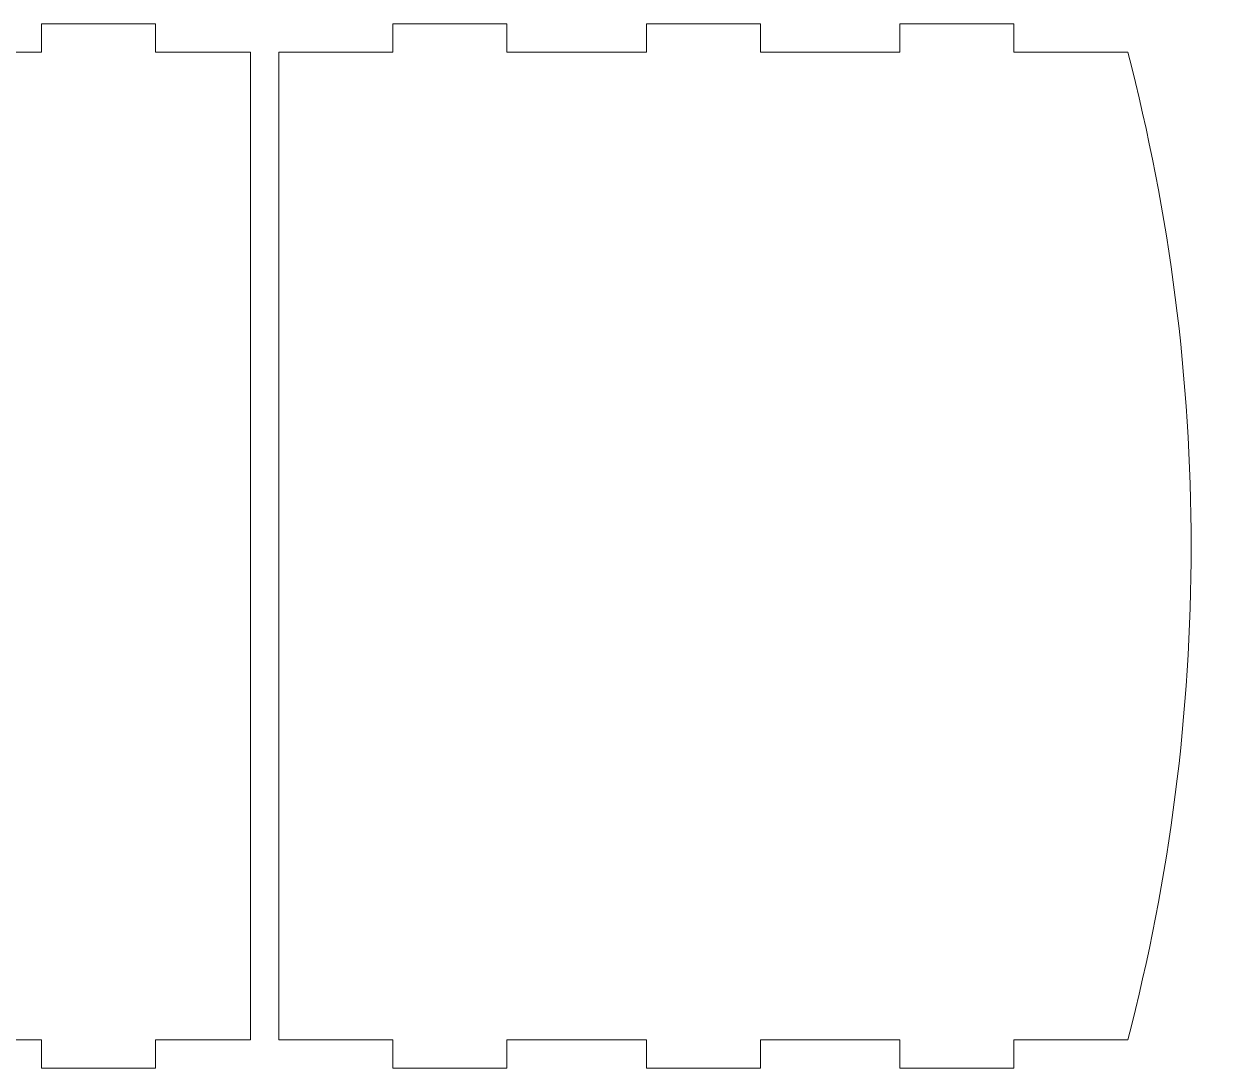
# Model space of a CAD drawing. Header units: millimetres. Extents: x 320 to 646, y 230 to 535.
# Drawn here: x 520.5 to 645.7, y 425.2 to 535.2 of the extents above; entities that cross this region are included whole.
import ezdxf

# ---------------------------------------------------------------- set-up
doc = ezdxf.new("R2010")
doc.units = ezdxf.units.MM
doc.header["$MEASUREMENT"] = 0
doc.layers.add('Camada 1', color=7, linetype='Continuous')

msp = doc.modelspace()

# ---------------------------------------------------------------- linework, layer by layer
at = {"layer": 'Camada 1', "color": 250, "lineweight": 20}
for points, knots in [([(511.4264, 532.2487), (511.4264, 532.2487), (511.4264, 428.2488), (511.4264, 428.2488), (511.4264, 428.2488), (511.4264, 428.2488), (522.4094, 428.2488), (522.4094, 428.2488), (522.4094, 428.2488), (522.4094, 428.2488), (522.4094, 425.2488), (522.4094, 425.2488), (522.4094, 425.2488), (522.4094, 425.2488), (534.4094, 425.2488), (534.4094, 425.2488), (534.4094, 425.2488), (534.4094, 425.2488), (534.4094, 428.2488), (534.4094, 428.2488), (534.4094, 428.2488), (534.4094, 428.2488), (544.4094, 428.2488), (544.4094, 428.2488), (544.4094, 428.2488), (544.4094, 428.2488), (544.4094, 532.2487), (544.4094, 532.2487), (544.4094, 532.2487), (544.4094, 532.2487), (534.4094, 532.2487), (534.4094, 532.2487), (534.4094, 532.2487), (534.4094, 532.2487), (534.4094, 535.2487), (534.4094, 535.2487), (534.4094, 535.2487), (534.4094, 535.2487), (522.4094, 535.2487), (522.4094, 535.2487), (522.4094, 535.2487), (522.4094, 535.2487), (522.4094, 532.2487), (522.4094, 532.2487), (522.4094, 532.2487), (522.4094, 532.2487), (511.4264, 532.2487), (511.4264, 532.2487)], [0, 0, 0, 0, 0.07692308, 0.07692308, 0.07692308, 0.07692308, 0.15384615, 0.15384615, 0.15384615, 0.15384615, 0.23076923, 0.23076923, 0.23076923, 0.23076923, 0.30769231, 0.30769231, 0.30769231, 0.30769231, 0.38461538, 0.38461538, 0.38461538, 0.38461538, 0.46153846, 0.46153846, 0.46153846, 0.46153846, 0.53846154, 0.53846154, 0.53846154, 0.53846154, 0.61538462, 0.61538462, 0.61538462, 0.61538462, 0.69230769, 0.69230769, 0.69230769, 0.69230769, 0.76923077, 0.76923077, 0.76923077, 0.76923077, 0.84615385, 0.84615385, 0.84615385, 0.84615385, 1, 1, 1, 1]), ([(571.4095, 428.2487), (571.4095, 428.2487), (586.1099, 428.2487), (586.1099, 428.2487), (586.1099, 428.2487), (586.1099, 428.2487), (586.1098, 425.2487), (586.1098, 425.2487), (586.1098, 425.2487), (586.1098, 425.2487), (598.1099, 425.2488), (598.1099, 425.2488), (598.1099, 425.2488), (598.1099, 425.2488), (598.1099, 428.2487), (598.1099, 428.2487), (598.1099, 428.2487), (598.1099, 428.2487), (612.8103, 428.2487), (612.8103, 428.2487), (612.8103, 428.2487), (612.8103, 428.2487), (612.8102, 425.2487), (612.8102, 425.2487), (612.8102, 425.2487), (612.8102, 425.2487), (624.8102, 425.2487), (624.8102, 425.2487), (624.8102, 425.2487), (624.8102, 425.2487), (624.8103, 428.2488), (624.8103, 428.2488), (624.8103, 428.2488), (624.8103, 428.2488), (636.8103, 428.2487), (636.8103, 428.2487), (636.8103, 428.2487), (645.7008, 462.3454), (645.7008, 498.1521), (636.8102, 532.2487), (636.8102, 532.2487), (636.8102, 532.2487), (624.8102, 532.2487), (624.8102, 532.2487), (624.8102, 532.2487), (624.8102, 532.2487), (624.8102, 535.2487), (624.8102, 535.2487), (624.8102, 535.2487), (624.8102, 535.2487), (612.8102, 535.2487), (612.8102, 535.2487), (612.8102, 535.2487), (612.8102, 535.2487), (612.8102, 532.2487), (612.8102, 532.2487), (612.8102, 532.2487), (612.8102, 532.2487), (598.1098, 532.2487), (598.1098, 532.2487), (598.1098, 532.2487), (598.1098, 532.2487), (598.1098, 535.2488), (598.1098, 535.2488), (598.1098, 535.2488), (598.1098, 535.2488), (586.1098, 535.2487), (586.1098, 535.2487), (586.1098, 535.2487), (586.1098, 535.2487), (586.1098, 532.2487), (586.1098, 532.2487), (586.1098, 532.2487), (586.1098, 532.2487), (571.4094, 532.2488), (571.4094, 532.2488), (571.4094, 532.2488), (571.4094, 532.2488), (571.4094, 535.2487), (571.4094, 535.2487), (571.4094, 535.2487), (571.4094, 535.2487), (559.4094, 535.2487), (559.4094, 535.2487), (559.4094, 535.2487), (559.4094, 535.2487), (559.4094, 532.2487), (559.4094, 532.2487), (559.4094, 532.2487), (559.4094, 532.2487), (547.4094, 532.2487), (547.4094, 532.2487), (547.4094, 532.2487), (547.4094, 532.2487), (547.4095, 428.2487), (547.4095, 428.2487), (547.4095, 428.2487), (547.4095, 428.2487), (559.4095, 428.2487), (559.4095, 428.2487), (559.4095, 428.2487), (559.4095, 428.2487), (559.4094, 425.2488), (559.4094, 425.2488), (559.4094, 425.2488), (559.4094, 425.2488), (571.4094, 425.2487), (571.4094, 425.2487), (571.4094, 425.2487), (571.4094, 425.2487), (571.4095, 428.2487), (571.4095, 428.2487)], [0, 0, 0, 0, 0.03448276, 0.03448276, 0.03448276, 0.03448276, 0.06896552, 0.06896552, 0.06896552, 0.06896552, 0.10344828, 0.10344828, 0.10344828, 0.10344828, 0.13793103, 0.13793103, 0.13793103, 0.13793103, 0.17241379, 0.17241379, 0.17241379, 0.17241379, 0.20689655, 0.20689655, 0.20689655, 0.20689655, 0.24137931, 0.24137931, 0.24137931, 0.24137931, 0.27586207, 0.27586207, 0.27586207, 0.27586207, 0.31034483, 0.31034483, 0.31034483, 0.31034483, 0.34482759, 0.34482759, 0.34482759, 0.34482759, 0.37931034, 0.37931034, 0.37931034, 0.37931034, 0.4137931, 0.4137931, 0.4137931, 0.4137931, 0.44827586, 0.44827586, 0.44827586, 0.44827586, 0.48275862, 0.48275862, 0.48275862, 0.48275862, 0.51724138, 0.51724138, 0.51724138, 0.51724138, 0.55172414, 0.55172414, 0.55172414, 0.55172414, 0.5862069, 0.5862069, 0.5862069, 0.5862069, 0.62068966, 0.62068966, 0.62068966, 0.62068966, 0.65517241, 0.65517241, 0.65517241, 0.65517241, 0.68965517, 0.68965517, 0.68965517, 0.68965517, 0.72413793, 0.72413793, 0.72413793, 0.72413793, 0.75862069, 0.75862069, 0.75862069, 0.75862069, 0.79310345, 0.79310345, 0.79310345, 0.79310345, 0.82758621, 0.82758621, 0.82758621, 0.82758621, 0.86206897, 0.86206897, 0.86206897, 0.86206897, 0.89655172, 0.89655172, 0.89655172, 0.89655172, 0.93103448, 0.93103448, 0.93103448, 0.93103448, 1, 1, 1, 1])]:
    msp.add_open_spline(points, degree=3, knots=knots, dxfattribs=at)

doc.saveas('drawing.dxf')
